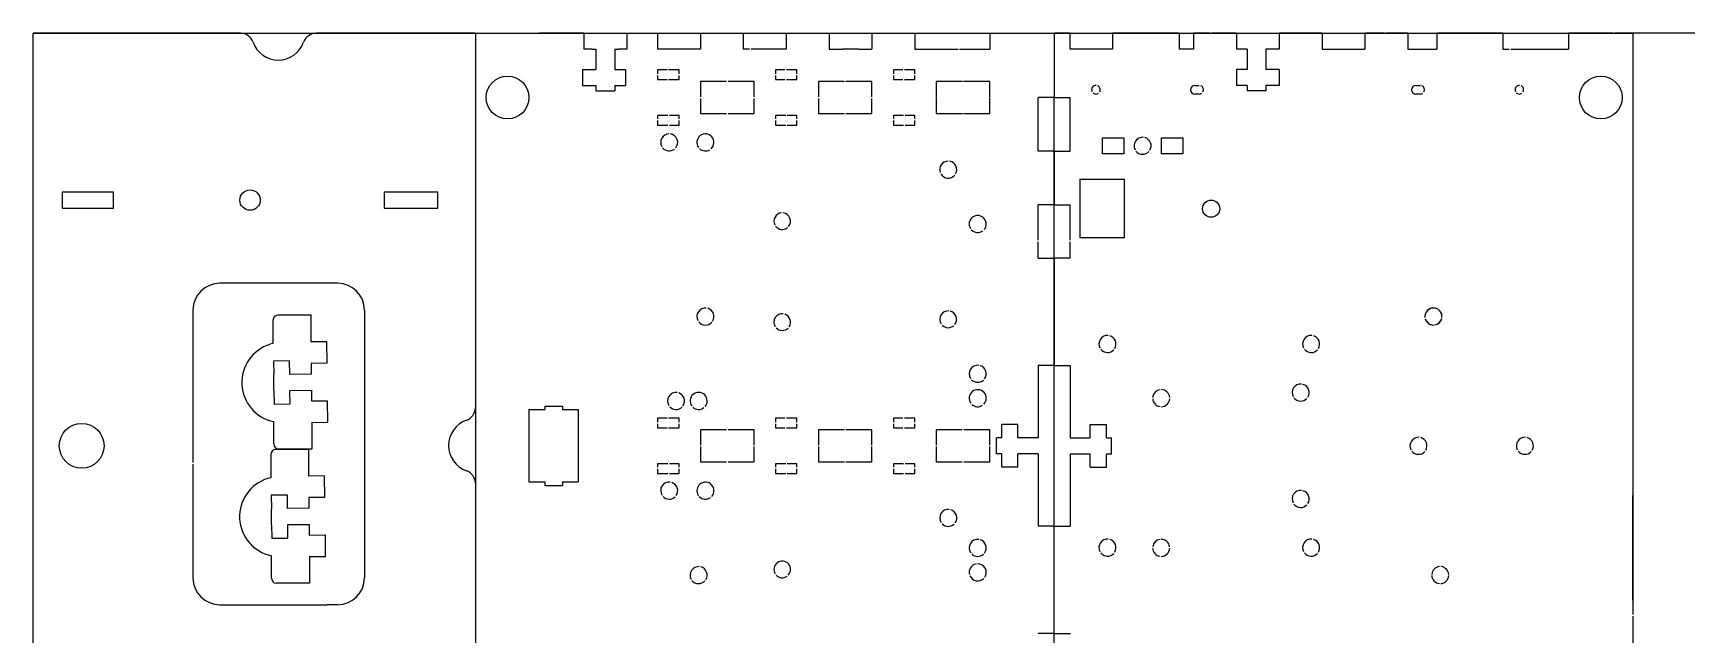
# Model space of a CAD drawing. Header units: centimetres. Extents: x 2209.6 to 2271.7, y 2362.7 to 2417.2.
# Drawn here: x 2209.64 to 2240.64, y 2406 to 2417.22 of the extents above; entities that cross this region are included whole.
import ezdxf

# ---------------------------------------------------------------- set-up
doc = ezdxf.new("R2010")
doc.units = ezdxf.units.CM

msp = doc.modelspace()

# ---------------------------------------------------------------- linework, layer by layer
for p, q in [((2213.509, 2417.224), (2209.641, 2417.224)), ((2209.641, 2416.209), (2209.641, 2417.224)), ((2217.891, 2417.224), (2214.923, 2417.224)), ((2219.917, 2417.224), (2219.091, 2417.224)), ((2219.917, 2417.224), (2219.917, 2416.924)), ((2220.717, 2417.224), (2220.717, 2416.924)), ((2231.025, 2417.224), (2229.777, 2417.224)), ((2229.777, 2417.224), (2229.777, 2416.924)), ((2231.025, 2417.224), (2231.025, 2416.924)), ((2237.066, 2417.224), (2235.83, 2417.224)), ((2235.83, 2417.224), (2235.83, 2416.924)), ((2237.066, 2417.224), (2237.066, 2416.924)), ((2240.646, 2417.224), (2239.491, 2417.224)), ((2220.067, 2416.924), (2220.142, 2416.924)), ((2220.491, 2416.924), (2220.567, 2416.924)), ((2225.041, 2416.924), (2224.741, 2416.924)), ((2237.066, 2416.924), (2237.184, 2416.924)), ((2228.691, 2415.024), (2228.691, 2416.024)), ((2228.691, 2414.024), (2228.691, 2415.024)), ((2228.691, 2413.024), (2228.691, 2414.024)), ((2228.391, 2413.024), (2228.691, 2413.024)), ((2228.691, 2413.024), (2228.691, 2411.024)), ((2228.991, 2413.024), (2228.691, 2413.024)), ((2228.691, 2411.024), (2228.691, 2413.024)), ((2214.115, 2411.863), (2214.115, 2411.431)), ((2214.826, 2411.962), (2214.201, 2411.962)), ((2214.826, 2411.462), (2214.826, 2411.962)), ((2217.891, 2411.406), (2217.891, 2410.236)), ((2228.391, 2411.024), (2228.391, 2409.674)), ((2228.691, 2408.024), (2228.691, 2411.024)), ((2228.991, 2411.024), (2228.991, 2409.674)), ((2214.128, 2409.561), (2214.128, 2409.975)), ((2214.838, 2409.962), (2214.838, 2409.462)), ((2214.074, 2409.359), (2214.074, 2408.927)), ((2214.784, 2409.458), (2214.16, 2409.458)), ((2214.838, 2409.462), (2214.214, 2409.462)), ((2214.784, 2408.958), (2214.784, 2409.458)), ((2228.391, 2409.374), (2228.391, 2408.024)), ((2228.991, 2409.374), (2228.991, 2408.024)), ((2209.641, 2403.233), (2209.641, 2409.192)), ((2239.491, 2406.643), (2239.491, 2408.594)), ((2228.691, 2406.024), (2228.691, 2408.024)), ((2228.691, 2406.024), (2228.691, 2408.024)), ((2214.086, 2407.057), (2214.086, 2407.471)), ((2214.796, 2407.458), (2214.796, 2406.958)), ((2214.796, 2406.958), (2214.172, 2406.958)), ((2228.691, 2406.024), (2228.391, 2406.024)), ((2228.691, 2406.024), (2228.991, 2406.024)), ((2228.691, 2405.024), (2228.691, 2406.024))]:
    msp.add_line(p, q)
at = {"color": 7, "linetype": 'Continuous', "lineweight": 25}
for p, q in [((2217.891, 2417.224), (2217.891, 2401.824)), ((2217.891, 2417.224), (2217.891, 2417.224)), ((2217.891, 2417.224), (2219.091, 2417.224)), ((2220.717, 2417.224), (2221.291, 2417.224)), ((2221.291, 2417.224), (2221.291, 2416.924)), ((2222.091, 2417.224), (2222.091, 2416.924)), ((2222.091, 2417.224), (2222.891, 2417.224)), ((2222.891, 2417.224), (2222.891, 2416.924)), ((2223.691, 2417.224), (2223.691, 2416.924)), ((2223.691, 2417.224), (2224.491, 2417.224)), ((2224.491, 2417.224), (2224.491, 2416.924)), ((2225.291, 2417.224), (2225.291, 2416.924)), ((2225.291, 2417.224), (2226.091, 2417.224)), ((2226.091, 2417.224), (2226.091, 2416.924)), ((2227.491, 2417.224), (2227.491, 2416.924)), ((2227.491, 2417.224), (2228.691, 2417.224)), ((2228.691, 2417.224), (2228.691, 2416.024)), ((2228.991, 2417.224), (2228.691, 2417.224)), ((2228.991, 2416.924), (2228.991, 2417.224)), ((2231.595, 2417.224), (2231.291, 2417.224)), ((2231.291, 2417.224), (2231.291, 2416.924)), ((2232.091, 2417.224), (2231.625, 2417.224)), ((2232.091, 2417.224), (2232.091, 2416.924)), ((2233.691, 2417.224), (2232.891, 2417.224)), ((2232.891, 2417.224), (2232.891, 2416.924)), ((2233.691, 2417.224), (2233.691, 2416.924)), ((2234.856, 2417.224), (2234.491, 2417.224)), ((2234.491, 2417.224), (2234.491, 2416.924)), ((2235.291, 2417.224), (2234.886, 2417.224)), ((2235.291, 2417.224), (2235.291, 2416.924)), ((2239.115, 2417.224), (2238.291, 2417.224)), ((2238.291, 2417.224), (2238.291, 2416.924)), ((2239.491, 2417.224), (2239.145, 2417.224)), ((2239.491, 2417.224), (2239.491, 2406.373)), ((2220.067, 2416.924), (2219.917, 2416.924)), ((2220.142, 2416.924), (2220.142, 2416.549)), ((2220.491, 2416.924), (2220.491, 2416.549)), ((2220.717, 2416.924), (2220.567, 2416.924)), ((2222.091, 2416.924), (2221.291, 2416.924)), ((2223.009, 2416.924), (2222.891, 2416.924)), ((2223.691, 2416.924), (2223.039, 2416.924)), ((2224.491, 2416.924), (2224.741, 2416.924)), ((2225.041, 2416.924), (2225.291, 2416.924)), ((2226.091, 2416.924), (2226.897, 2416.924)), ((2226.927, 2416.924), (2227.491, 2416.924)), ((2229.777, 2416.924), (2228.991, 2416.924)), ((2231.291, 2416.924), (2231.025, 2416.924)), ((2232.292, 2416.924), (2232.091, 2416.924)), ((2232.292, 2416.924), (2232.292, 2416.549)), ((2232.891, 2416.924), (2232.642, 2416.924)), ((2232.642, 2416.924), (2232.642, 2416.549)), ((2233.691, 2416.924), (2234.491, 2416.924)), ((2235.291, 2416.924), (2235.83, 2416.924)), ((2237.214, 2416.924), (2238.291, 2416.924)), ((2232.091, 2416.549), (2232.091, 2416.249)), ((2232.292, 2416.549), (2232.091, 2416.549)), ((2232.891, 2416.549), (2232.642, 2416.549)), ((2232.891, 2416.549), (2232.891, 2416.249)), ((2209.641, 2409.192), (2209.641, 2416.209)), ((2232.292, 2416.249), (2232.091, 2416.249)), ((2232.292, 2416.249), (2232.292, 2416.151)), ((2232.642, 2416.151), (2232.292, 2416.151)), ((2232.891, 2416.249), (2232.642, 2416.249)), ((2232.642, 2416.249), (2232.642, 2416.151)), ((2228.691, 2416.024), (2228.391, 2416.024)), ((2228.391, 2415.024), (2228.391, 2416.024)), ((2228.691, 2416.024), (2228.991, 2416.024)), ((2228.991, 2415.024), (2228.991, 2416.024)), ((2228.691, 2415.024), (2228.391, 2415.024)), ((2228.691, 2415.024), (2228.691, 2414.024)), ((2228.691, 2415.024), (2228.991, 2415.024)), ((2228.691, 2414.024), (2228.391, 2414.024)), ((2228.391, 2413.359), (2228.391, 2414.024)), ((2228.691, 2414.024), (2228.991, 2414.024)), ((2228.991, 2413.359), (2228.991, 2414.024)), ((2228.391, 2413.024), (2228.391, 2413.329)), ((2228.991, 2413.024), (2228.991, 2413.329)), ((2228.691, 2411.024), (2228.391, 2411.024)), ((2228.691, 2411.024), (2228.991, 2411.024)), ((2228.391, 2410.024), (2228.391, 2409.671)), ((2228.991, 2410.024), (2228.991, 2409.671)), ((2228.391, 2409.674), (2228.016, 2409.674)), ((2228.991, 2409.674), (2229.366, 2409.674)), ((2228.391, 2409.374), (2228.016, 2409.374)), ((2228.391, 2409.374), (2228.391, 2409.024)), ((2228.991, 2409.374), (2228.991, 2409.024)), ((2228.991, 2409.374), (2229.366, 2409.374)), ((2228.691, 2408.024), (2228.391, 2408.024)), ((2228.691, 2408.024), (2228.991, 2408.024)), ((2228.391, 2406.024), (2228.391, 2406.012)), ((2228.991, 2406.024), (2228.991, 2406.012))]:
    msp.add_line(p, q, dxfattribs=at)
at = {"color": 1, "linetype": 'Continuous', "lineweight": 25}
for p, q in [((2219.892, 2416.549), (2220.142, 2416.549)), ((2219.892, 2416.549), (2219.892, 2416.249)), ((2220.491, 2416.549), (2220.692, 2416.549)), ((2220.692, 2416.549), (2220.692, 2416.249)), ((2221.467, 2416.539), (2221.291, 2416.539)), ((2221.291, 2416.539), (2221.291, 2416.466)), ((2221.291, 2416.436), (2221.291, 2416.359)), ((2221.691, 2416.539), (2221.497, 2416.539)), ((2221.691, 2416.466), (2221.691, 2416.539)), ((2221.691, 2416.359), (2221.691, 2416.436)), ((2223.667, 2416.539), (2223.491, 2416.539)), ((2223.491, 2416.539), (2223.491, 2416.466)), ((2223.491, 2416.436), (2223.491, 2416.359)), ((2223.891, 2416.539), (2223.697, 2416.539)), ((2223.891, 2416.466), (2223.891, 2416.539)), ((2223.891, 2416.359), (2223.891, 2416.436)), ((2225.867, 2416.539), (2225.691, 2416.539)), ((2225.691, 2416.539), (2225.691, 2416.466)), ((2225.691, 2416.436), (2225.691, 2416.359)), ((2226.091, 2416.539), (2225.897, 2416.539)), ((2226.091, 2416.466), (2226.091, 2416.539)), ((2226.091, 2416.359), (2226.091, 2416.436)), ((2219.892, 2416.249), (2220.142, 2416.249)), ((2220.142, 2416.249), (2220.142, 2416.151)), ((2220.142, 2416.151), (2220.491, 2416.151)), ((2220.491, 2416.249), (2220.491, 2416.151)), ((2220.491, 2416.249), (2220.692, 2416.249)), ((2221.291, 2416.359), (2221.467, 2416.359)), ((2221.497, 2416.359), (2221.691, 2416.359)), ((2222.576, 2416.324), (2222.091, 2416.324)), ((2222.091, 2416.324), (2222.091, 2416.039)), ((2223.091, 2416.324), (2222.606, 2416.324)), ((2223.091, 2416.039), (2223.091, 2416.324)), ((2223.491, 2416.359), (2223.667, 2416.359)), ((2223.697, 2416.359), (2223.891, 2416.359)), ((2224.776, 2416.324), (2224.291, 2416.324)), ((2224.291, 2416.324), (2224.291, 2416.039)), ((2225.291, 2416.324), (2224.806, 2416.324)), ((2225.291, 2416.039), (2225.291, 2416.324)), ((2225.691, 2416.359), (2225.867, 2416.359)), ((2225.897, 2416.359), (2226.091, 2416.359)), ((2226.982, 2416.324), (2226.491, 2416.324)), ((2226.491, 2416.324), (2226.491, 2416.035)), ((2227.491, 2416.324), (2227, 2416.324)), ((2227.491, 2416.035), (2227.491, 2416.324)), ((2222.091, 2416.009), (2222.091, 2415.724)), ((2223.091, 2415.724), (2223.091, 2416.009)), ((2224.291, 2416.009), (2224.291, 2415.724)), ((2225.291, 2415.724), (2225.291, 2416.009)), ((2226.491, 2416.024), (2226.491, 2415.724)), ((2227.491, 2415.724), (2227.491, 2416.024)), ((2221.291, 2415.689), (2221.291, 2415.624)), ((2221.482, 2415.689), (2221.291, 2415.689)), ((2221.291, 2415.594), (2221.291, 2415.509)), ((2221.291, 2415.509), (2221.482, 2415.509)), ((2221.691, 2415.689), (2221.512, 2415.689)), ((2221.512, 2415.509), (2221.691, 2415.509)), ((2221.691, 2415.624), (2221.691, 2415.689)), ((2221.691, 2415.509), (2221.691, 2415.594)), ((2222.091, 2415.724), (2222.576, 2415.724)), ((2222.606, 2415.724), (2223.091, 2415.724)), ((2223.491, 2415.689), (2223.491, 2415.624)), ((2223.682, 2415.689), (2223.491, 2415.689)), ((2223.491, 2415.594), (2223.491, 2415.509)), ((2223.491, 2415.509), (2223.682, 2415.509)), ((2223.891, 2415.689), (2223.712, 2415.689)), ((2223.712, 2415.509), (2223.891, 2415.509)), ((2223.891, 2415.624), (2223.891, 2415.689)), ((2223.891, 2415.509), (2223.891, 2415.594)), ((2224.291, 2415.724), (2224.776, 2415.724)), ((2224.806, 2415.724), (2225.291, 2415.724)), ((2225.691, 2415.689), (2225.691, 2415.624)), ((2225.882, 2415.689), (2225.691, 2415.689)), ((2225.691, 2415.594), (2225.691, 2415.509)), ((2225.691, 2415.509), (2225.882, 2415.509)), ((2226.091, 2415.689), (2225.912, 2415.689)), ((2225.912, 2415.509), (2226.091, 2415.509)), ((2226.091, 2415.624), (2226.091, 2415.689)), ((2226.091, 2415.509), (2226.091, 2415.594)), ((2226.491, 2415.724), (2226.982, 2415.724)), ((2227, 2415.724), (2227.491, 2415.724)), ((2229.591, 2414.974), (2229.591, 2415.274)), ((2229.591, 2415.274), (2229.991, 2415.274)), ((2229.991, 2415.274), (2229.991, 2414.974)), ((2230.691, 2414.974), (2230.691, 2415.274)), ((2230.691, 2415.274), (2231.091, 2415.274)), ((2231.091, 2415.274), (2231.091, 2414.974)), ((2229.991, 2414.974), (2229.591, 2414.974)), ((2231.091, 2414.974), (2230.691, 2414.974)), ((2211.141, 2414.259), (2210.183, 2414.259)), ((2210.183, 2414.259), (2210.183, 2413.959)), ((2211.141, 2413.959), (2211.141, 2414.259)), ((2217.192, 2414.259), (2216.192, 2414.259)), ((2216.192, 2414.259), (2216.192, 2413.959)), ((2217.192, 2413.959), (2217.192, 2414.259)), ((2229.171, 2414.498), (2229.695, 2414.498)), ((2210.183, 2413.959), (2211.141, 2413.959)), ((2216.192, 2413.959), (2217.192, 2413.959)), ((2229.695, 2413.404), (2229.171, 2413.404)), ((2215.122, 2412.558), (2213.122, 2412.558)), ((2212.622, 2412.058), (2212.622, 2409.214)), ((2214.115, 2411.431), (2214.057, 2411.418)), ((2215.121, 2411.465), (2214.826, 2411.462)), ((2215.126, 2411.065), (2215.121, 2411.465)), ((2214.425, 2411.108), (2214.125, 2411.104)), ((2214.125, 2411.104), (2214.128, 2410.854)), ((2214.428, 2410.858), (2214.425, 2411.108)), ((2214.828, 2410.862), (2214.428, 2410.858)), ((2215.126, 2411.065), (2214.826, 2411.062)), ((2214.826, 2411.062), (2214.828, 2410.862)), ((2214.131, 2410.554), (2214.134, 2410.304)), ((2214.431, 2410.558), (2214.831, 2410.562)), ((2214.434, 2410.308), (2214.431, 2410.558)), ((2214.831, 2410.562), (2214.834, 2410.362)), ((2214.134, 2410.304), (2214.434, 2410.308)), ((2214.834, 2410.362), (2215.134, 2410.366)), ((2215.138, 2409.966), (2215.134, 2410.366)), ((2218.891, 2410.199), (2218.891, 2408.849)), ((2218.891, 2410.199), (2219.186, 2410.199)), ((2219.186, 2410.264), (2219.516, 2410.264)), ((2219.186, 2410.264), (2219.186, 2410.199)), ((2219.516, 2410.264), (2219.516, 2410.199)), ((2219.516, 2410.199), (2219.811, 2410.199)), ((2219.811, 2410.199), (2219.811, 2408.849)), ((2214.838, 2409.962), (2215.138, 2409.966)), ((2221.467, 2410.039), (2221.291, 2410.039)), ((2221.291, 2410.039), (2221.291, 2409.966)), ((2221.291, 2409.936), (2221.291, 2409.859)), ((2221.691, 2410.039), (2221.497, 2410.039)), ((2221.691, 2409.966), (2221.691, 2410.039)), ((2221.691, 2409.859), (2221.691, 2409.936)), ((2223.667, 2410.039), (2223.491, 2410.039)), ((2223.491, 2410.039), (2223.491, 2409.966)), ((2223.491, 2409.936), (2223.491, 2409.859)), ((2223.891, 2410.039), (2223.697, 2410.039)), ((2223.891, 2409.966), (2223.891, 2410.039)), ((2223.891, 2409.859), (2223.891, 2409.936)), ((2225.691, 2410.039), (2225.691, 2409.966)), ((2225.867, 2410.039), (2225.691, 2410.039)), ((2225.691, 2409.936), (2225.691, 2409.859)), ((2226.091, 2410.039), (2225.897, 2410.039)), ((2226.091, 2409.966), (2226.091, 2410.039)), ((2226.091, 2409.859), (2226.091, 2409.936)), ((2228.016, 2409.924), (2227.716, 2409.924)), ((2227.716, 2409.674), (2227.716, 2409.924)), ((2228.016, 2409.674), (2228.016, 2409.924)), ((2229.366, 2409.674), (2229.366, 2409.924)), ((2229.366, 2409.924), (2229.666, 2409.924)), ((2229.666, 2409.674), (2229.666, 2409.924)), ((2221.291, 2409.859), (2221.467, 2409.859)), ((2221.497, 2409.859), (2221.691, 2409.859)), ((2222.576, 2409.824), (2222.091, 2409.824)), ((2222.091, 2409.824), (2222.091, 2409.539)), ((2223.091, 2409.824), (2222.606, 2409.824)), ((2223.091, 2409.539), (2223.091, 2409.824)), ((2223.491, 2409.859), (2223.667, 2409.859)), ((2223.697, 2409.859), (2223.891, 2409.859)), ((2224.776, 2409.824), (2224.291, 2409.824)), ((2224.291, 2409.824), (2224.291, 2409.539)), ((2225.291, 2409.824), (2224.806, 2409.824)), ((2225.291, 2409.539), (2225.291, 2409.824)), ((2225.691, 2409.859), (2225.867, 2409.859)), ((2225.897, 2409.859), (2226.091, 2409.859)), ((2226.491, 2409.824), (2226.491, 2409.539)), ((2226.976, 2409.824), (2226.491, 2409.824)), ((2227.491, 2409.824), (2227.006, 2409.824)), ((2227.491, 2409.539), (2227.491, 2409.824)), ((2227.716, 2409.674), (2227.618, 2409.674)), ((2227.618, 2409.374), (2227.618, 2409.674)), ((2229.666, 2409.674), (2229.764, 2409.674)), ((2229.764, 2409.374), (2229.764, 2409.674)), ((2222.091, 2409.509), (2222.091, 2409.224)), ((2223.091, 2409.224), (2223.091, 2409.509)), ((2224.291, 2409.509), (2224.291, 2409.224)), ((2225.291, 2409.224), (2225.291, 2409.509)), ((2226.491, 2409.509), (2226.491, 2409.224)), ((2227.491, 2409.224), (2227.491, 2409.509)), ((2227.716, 2409.374), (2227.618, 2409.374)), ((2227.716, 2409.124), (2227.716, 2409.374)), ((2228.016, 2409.124), (2228.016, 2409.374)), ((2229.366, 2409.124), (2229.366, 2409.374)), ((2229.666, 2409.374), (2229.764, 2409.374)), ((2229.666, 2409.124), (2229.666, 2409.374)), ((2212.622, 2409.184), (2212.622, 2407.058)), ((2215.079, 2408.961), (2214.784, 2408.958)), ((2215.084, 2408.561), (2215.079, 2408.961)), ((2221.291, 2409.189), (2221.291, 2409.124)), ((2221.482, 2409.189), (2221.291, 2409.189)), ((2221.291, 2409.094), (2221.291, 2409.009)), ((2221.291, 2409.009), (2221.482, 2409.009)), ((2221.691, 2409.189), (2221.512, 2409.189)), ((2221.512, 2409.009), (2221.691, 2409.009)), ((2221.691, 2409.124), (2221.691, 2409.189)), ((2221.691, 2409.009), (2221.691, 2409.094)), ((2222.091, 2409.224), (2222.576, 2409.224)), ((2222.606, 2409.224), (2223.091, 2409.224)), ((2223.491, 2409.189), (2223.491, 2409.124)), ((2223.682, 2409.189), (2223.491, 2409.189)), ((2223.491, 2409.094), (2223.491, 2409.009)), ((2223.491, 2409.009), (2223.682, 2409.009)), ((2223.891, 2409.189), (2223.712, 2409.189)), ((2223.712, 2409.009), (2223.891, 2409.009)), ((2223.891, 2409.124), (2223.891, 2409.189)), ((2223.891, 2409.009), (2223.891, 2409.094)), ((2224.291, 2409.224), (2224.776, 2409.224)), ((2224.806, 2409.224), (2225.291, 2409.224)), ((2225.882, 2409.189), (2225.691, 2409.189)), ((2225.691, 2409.189), (2225.691, 2409.124)), ((2225.691, 2409.094), (2225.691, 2409.009)), ((2225.691, 2409.009), (2225.882, 2409.009)), ((2226.091, 2409.189), (2225.912, 2409.189)), ((2225.912, 2409.009), (2226.091, 2409.009)), ((2226.091, 2409.124), (2226.091, 2409.189)), ((2226.091, 2409.009), (2226.091, 2409.094)), ((2226.491, 2409.224), (2226.976, 2409.224)), ((2227.006, 2409.224), (2227.491, 2409.224)), ((2228.016, 2409.124), (2227.716, 2409.124)), ((2229.366, 2409.124), (2229.666, 2409.124)), ((2214.074, 2408.927), (2214.015, 2408.914)), ((2218.891, 2408.849), (2219.186, 2408.849)), ((2219.186, 2408.849), (2219.186, 2408.784)), ((2219.186, 2408.784), (2219.516, 2408.784)), ((2219.516, 2408.849), (2219.516, 2408.784)), ((2219.516, 2408.849), (2219.811, 2408.849)), ((2214.383, 2408.603), (2214.083, 2408.6)), ((2214.083, 2408.6), (2214.086, 2408.35)), ((2214.386, 2408.353), (2214.383, 2408.603)), ((2214.786, 2408.358), (2214.386, 2408.353)), ((2215.084, 2408.561), (2214.784, 2408.558)), ((2214.784, 2408.558), (2214.786, 2408.358)), ((2214.09, 2408.05), (2214.092, 2407.8)), ((2214.39, 2408.053), (2214.79, 2408.058)), ((2214.392, 2407.803), (2214.39, 2408.053)), ((2214.79, 2408.058), (2214.792, 2407.858)), ((2214.092, 2407.8), (2214.392, 2407.803)), ((2214.792, 2407.858), (2215.092, 2407.861)), ((2215.096, 2407.461), (2215.092, 2407.861)), ((2214.796, 2407.458), (2215.096, 2407.461)), ((2213.122, 2406.558), (2215.122, 2406.558))]:
    msp.add_line(p, q, dxfattribs=at)
at = {"color": 1}
for p, q in [((2231.317, 2416.249), (2231.397, 2416.249)), ((2231.397, 2416.089), (2231.317, 2416.089)), ((2235.441, 2416.249), (2235.521, 2416.249)), ((2235.521, 2416.089), (2235.441, 2416.089)), ((2229.171, 2414.498), (2229.171, 2413.404)), ((2229.695, 2414.498), (2229.995, 2414.498)), ((2229.995, 2414.498), (2229.995, 2413.404)), ((2229.995, 2413.404), (2229.695, 2413.404)), ((2215.322, 2412.558), (2215.122, 2412.558)), ((2215.822, 2412.058), (2215.822, 2407.058)), ((2214.131, 2410.554), (2214.128, 2410.854)), ((2214.09, 2408.05), (2214.086, 2408.35)), ((2215.322, 2406.558), (2215.122, 2406.558)), ((2239.491, 2406.343), (2239.491, 2405.34))]:
    msp.add_line(p, q, dxfattribs=at)
at = {"color": 1, "linetype": 'Continuous'}
msp.add_line((2226.754, 2412.039), (2226.754, 2412.038), dxfattribs=at)
msp.add_lwpolyline([(2209.641, 2401.824), (2209.641, 2417.224), (2239.491, 2417.224)])
at = {"color": 1, "linetype": 'Continuous', "lineweight": 25}
for centre, radius in [((2218.491, 2416.024), 0.4), ((2238.891, 2416.024), 0.4), ((2213.687, 2414.11), 0.19), ((2231.621, 2413.949), 0.16), ((2210.545, 2409.524), 0.418)]:
    msp.add_circle(centre, radius, dxfattribs=at)
at = {"color": 7, "linetype": 'Continuous', "lineweight": 25}
for centre, radius, start, end in [((2213.507, 2416.974), 0.25, 19.4712, 89.7366), ((2214.214, 2417.224), 0.5, 199.4712, 340.5287), ((2214.922, 2416.974), 0.25, 90.3085, 160.5287), ((2217.641, 2410.237), 0.25, 289.4713, 359.6915), ((2217.641, 2408.823), 0.25, 0.2634, 70.5288)]:
    msp.add_arc(centre, radius, start, end, dxfattribs=at)
at = {"color": 1}
for centre, start, end in [((2229.47, 2416.169), 85.9975, 203.7607), ((2229.47, 2416.169), 224.6492, 306.8663), ((2229.47, 2416.169), 332.4778, 65.1206), ((2231.317, 2416.169), 90, 270), ((2231.397, 2416.169), 270, 306.8663), ((2231.397, 2416.169), 332.4778, 65.1206), ((2235.441, 2416.169), 90, 270), ((2235.521, 2416.169), 85.9975, 90), ((2235.521, 2416.169), 270, 306.8663), ((2235.521, 2416.169), 332.4778, 65.1206), ((2235.521, 2416.169), 332.4778, 65.1206), ((2237.371, 2416.169), 85.9975, 203.7607), ((2237.371, 2416.169), 224.6492, 306.8663), ((2237.371, 2416.169), 332.4778, 65.1206)]:
    msp.add_arc(centre, 0.08, start, end, dxfattribs=at)
at = {"color": 1, "linetype": 'Continuous', "lineweight": 25}
for centre, radius, start, end in [((2221.508, 2415.187), 0.159, 91.9944, 209.1385), ((2221.508, 2415.187), 0.159, 319.6009, 81.5406), ((2222.184, 2415.187), 0.159, 311.885, 215.6262), ((2230.341, 2415.124), 0.159, 84.9224, 207.7883), ((2230.341, 2415.124), 0.159, 328.0722, 74.311), ((2221.508, 2415.187), 0.159, 219.6061, 308.7515), ((2222.184, 2415.187), 0.159, 226.2571, 300.4728), ((2226.715, 2414.679), 0.159, 90.4044, 199.9299), ((2226.715, 2414.679), 0.159, 330.4044, 79.9299), ((2230.341, 2415.124), 0.159, 218.2399, 317.5522), ((2226.715, 2414.679), 0.159, 210.4044, 319.9299), ((2223.618, 2413.717), 0.155, 94.4418, 206.1671), ((2223.618, 2413.717), 0.155, 216.8612, 308.8054), ((2223.618, 2413.717), 0.155, 319.9083, 83.7501), ((2227.264, 2413.663), 0.159, 318.9094, 210.8549), ((2227.264, 2413.663), 0.159, 221.3517, 308.0207), ((2213.122, 2412.058), 0.5, 90, 180), ((2215.322, 2412.058), 0.5, 0, 90), ((2222.184, 2411.937), 0.159, 84.9224, 207.7883), ((2222.184, 2411.937), 0.159, 328.0722, 74.311), ((2226.715, 2411.885), 0.157, 86.381, 213.1325), ((2226.715, 2411.885), 0.157, 321.1672, 75.7298), ((2235.768, 2411.937), 0.159, 84.9224, 185.6871), ((2235.768, 2411.937), 0.159, 94.0521, 178.126), ((2235.768, 2411.937), 0.159, 1.8077, 85.0656), ((2235.768, 2411.937), 0.159, 354.3129, 74.311), ((2222.184, 2411.937), 0.159, 218.2399, 317.5522), ((2223.618, 2411.832), 0.155, 83.3003, 211.2408), ((2223.618, 2411.832), 0.155, 222.0031, 315.1716), ((2223.618, 2411.832), 0.155, 326.0082, 72.3635), ((2226.715, 2411.885), 0.157, 223.7696, 310.3103), ((2235.768, 2411.937), 0.159, 196.7094, 266.3169), ((2235.768, 2411.937), 0.159, 196.7094, 207.7883), ((2235.768, 2411.937), 0.159, 218.2399, 273.4355), ((2235.768, 2411.937), 0.159, 279.0049, 348.7476), ((2235.768, 2411.937), 0.159, 279.0049, 317.5522), ((2235.768, 2411.937), 0.159, 328.0722, 348.7476), ((2214.28, 2410.706), 0.746, 107.3813, 258.2641), ((2229.686, 2411.424), 0.159, 84.9224, 207.7883), ((2229.686, 2411.424), 0.159, 328.0722, 74.311), ((2233.486, 2411.424), 0.159, 84.9224, 207.7883), ((2233.486, 2411.424), 0.159, 328.0722, 74.311), ((2229.686, 2411.424), 0.159, 218.2399, 317.5522), ((2233.486, 2411.424), 0.159, 218.2399, 317.5522), ((2227.264, 2410.869), 0.159, 83.2615, 214.1662), ((2227.264, 2410.869), 0.159, 323.3359, 72.5875), ((2221.635, 2410.361), 0.159, 82.4636, 212.2065), ((2221.635, 2410.361), 0.159, 326.0962, 71.7559), ((2222.057, 2410.361), 0.159, 319.3074, 215.6033), ((2227.264, 2410.413), 0.159, 314.7543, 216.0329), ((2227.264, 2410.869), 0.159, 224.7476, 312.665), ((2230.688, 2410.413), 0.159, 97.4306, 175.3265), ((2230.688, 2410.413), 0.159, 5.1488, 88.9067), ((2233.291, 2410.517), 0.159, 84.9224, 207.7883), ((2233.291, 2410.517), 0.159, 328.0722, 74.311), ((2221.635, 2410.361), 0.159, 222.7332, 315.523), ((2222.057, 2410.361), 0.159, 226.2333, 308.4415), ((2227.264, 2410.413), 0.159, 226.679, 303.5851), ((2230.688, 2410.413), 0.159, 184.7973, 262.4758), ((2230.688, 2410.413), 0.159, 271.1869, 356.092), ((2233.291, 2410.517), 0.159, 218.2399, 317.5522), ((2217.891, 2409.53), 0.5, 109.4713, 250.5288), ((2235.489, 2409.524), 0.159, 84.9224, 207.7883), ((2235.489, 2409.524), 0.159, 328.0722, 74.311), ((2237.474, 2409.524), 0.159, 84.9224, 207.7883), ((2237.474, 2409.524), 0.159, 328.0722, 74.311), ((2235.489, 2409.524), 0.159, 218.2399, 317.5522), ((2237.474, 2409.524), 0.159, 218.2399, 317.5522), ((2214.238, 2408.202), 0.746, 107.3813, 258.2641), ((2221.508, 2408.687), 0.159, 82.5725, 213.192), ((2221.508, 2408.687), 0.159, 325.0005, 71.8695), ((2222.184, 2408.687), 0.159, 317.8743, 213.29), ((2233.291, 2408.532), 0.159, 84.9224, 207.7883), ((2233.291, 2408.532), 0.159, 328.0722, 74.311), ((2221.508, 2408.687), 0.159, 223.7444, 314.3919), ((2222.184, 2408.687), 0.159, 223.8452, 306.923), ((2226.715, 2408.179), 0.159, 84.0527, 213.5428), ((2226.715, 2408.179), 0.159, 323.1704, 73.4098), ((2233.291, 2408.532), 0.159, 218.2399, 317.5522), ((2226.715, 2408.179), 0.159, 224.1053, 312.4927), ((2227.264, 2407.619), 0.159, 83.2615, 214.9692), ((2227.264, 2407.619), 0.159, 322.5294, 72.5875), ((2229.686, 2407.624), 0.159, 84.9224, 207.7883), ((2229.686, 2407.624), 0.159, 328.0722, 74.311), ((2230.688, 2407.619), 0.159, 97.9562, 172.9526), ((2230.688, 2407.619), 0.159, 7.6296, 89.7988), ((2233.486, 2407.624), 0.159, 84.9224, 207.7883), ((2233.486, 2407.624), 0.159, 328.0722, 74.311), ((2227.264, 2407.619), 0.159, 225.5768, 311.8246), ((2229.686, 2407.624), 0.159, 218.2399, 317.5522), ((2230.688, 2407.619), 0.159, 180.9519, 261.5837), ((2230.688, 2407.619), 0.159, 270.6613, 358.4659), ((2233.486, 2407.624), 0.159, 218.2399, 317.5522), ((2222.057, 2407.111), 0.159, 85.2346, 208.2888), ((2222.057, 2407.111), 0.159, 327.2603, 74.6339), ((2223.618, 2407.217), 0.155, 316.2738, 211.9314), ((2223.618, 2407.217), 0.155, 222.7099, 304.9383), ((2227.264, 2407.163), 0.159, 100.8297, 194.1157), ((2227.264, 2407.163), 0.159, 204.7337, 315.1172), ((2227.264, 2407.163), 0.159, 325.7027, 90.3427), ((2235.895, 2407.111), 0.159, 183.4211, 264.3569), ((2235.895, 2407.111), 0.159, 95.5265, 175.0312), ((2235.895, 2407.111), 0.159, 5.1603, 87.0257), ((2235.895, 2407.111), 0.159, 273.091, 356.3874), ((2213.122, 2407.058), 0.5, 180, 270), ((2215.322, 2407.058), 0.5, 270, 0), ((2222.057, 2407.111), 0.159, 218.7457, 316.72)]:
    msp.add_arc(centre, radius, start, end, dxfattribs=at)
for centre, start, end in [((2214.215, 2411.863), 98.0141, 180), ((2214.228, 2409.561), 180, 261.9859), ((2214.173, 2409.359), 98.0141, 180), ((2214.186, 2407.057), 180, 261.9859)]:
    msp.add_arc(centre, 0.0999, start, end)

doc.saveas('drawing.dxf')
